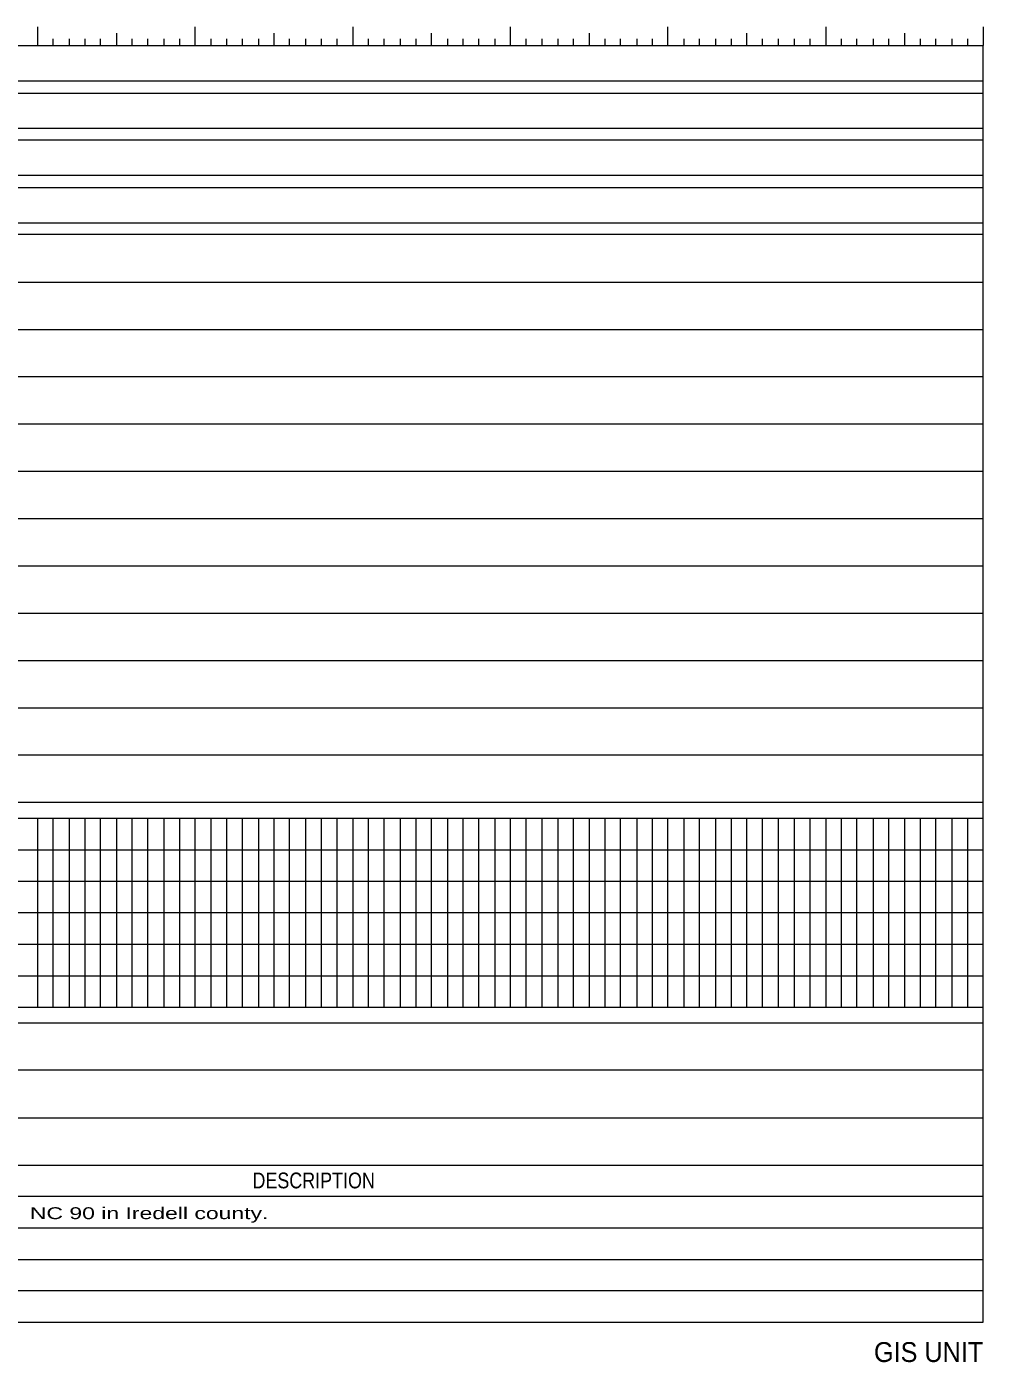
# Model space of a CAD drawing. Extents: x 1.19 to 9.78, y -7.14 to -0.59.
# Drawn here: x 7.36 to 9.784, y -7.14 to -3.756 of the extents above; entities that cross this region are included whole.
import ezdxf
from ezdxf.enums import TextEntityAlignment as Align

# ---------------------------------------------------------------- set-up
doc = ezdxf.new("R2010")
doc.units = 0
doc.header["$LTSCALE"] = 0.016
doc.layers.add('1', color=7, linetype='Continuous', lineweight=13)

msp = doc.modelspace()

# ---------------------------------------------------------------- linework, layer by layer
at = {"layer": '1'}
for p, q in [((7.387, -3.756), (7.387, -3.804)), ((7.426, -3.787), (7.426, -3.804)), ((7.467, -3.787), (7.467, -3.804)), ((7.507, -3.787), (7.507, -3.804)), ((7.546, -3.787), (7.546, -3.804)), ((7.587, -3.772), (7.587, -3.804)), ((7.626, -3.787), (7.626, -3.804)), ((7.666, -3.787), (7.666, -3.804)), ((7.707, -3.787), (7.707, -3.804)), ((7.747, -3.787), (7.747, -3.804)), ((7.786, -3.756), (7.786, -3.804)), ((7.826, -3.787), (7.826, -3.804)), ((7.866, -3.787), (7.866, -3.804)), ((7.906, -3.787), (7.906, -3.804)), ((7.947, -3.787), (7.947, -3.804)), ((7.986, -3.772), (7.986, -3.804)), ((8.025, -3.787), (8.025, -3.804)), ((8.066, -3.787), (8.066, -3.804)), ((8.106, -3.787), (8.106, -3.804)), ((8.146, -3.787), (8.146, -3.804)), ((8.186, -3.756), (8.186, -3.804)), ((8.225, -3.787), (8.225, -3.804)), ((8.265, -3.787), (8.265, -3.804)), ((8.306, -3.787), (8.306, -3.804)), ((8.346, -3.787), (8.346, -3.804)), ((8.385, -3.772), (8.385, -3.804)), ((8.426, -3.787), (8.426, -3.804)), ((8.465, -3.787), (8.465, -3.804)), ((8.505, -3.787), (8.505, -3.804)), ((8.546, -3.787), (8.546, -3.804)), ((8.585, -3.756), (8.585, -3.804)), ((8.625, -3.787), (8.625, -3.804)), ((8.665, -3.787), (8.665, -3.804)), ((8.706, -3.787), (8.706, -3.804)), ((8.745, -3.787), (8.745, -3.804)), ((8.785, -3.772), (8.785, -3.804)), ((8.825, -3.787), (8.825, -3.804)), ((8.864, -3.787), (8.864, -3.804)), ((8.906, -3.787), (8.906, -3.804)), ((8.945, -3.787), (8.945, -3.804)), ((8.984, -3.756), (8.984, -3.804)), ((9.025, -3.787), (9.025, -3.804)), ((9.064, -3.787), (9.064, -3.804)), ((9.105, -3.787), (9.105, -3.804)), ((9.145, -3.787), (9.145, -3.804)), ((9.184, -3.772), (9.184, -3.804)), ((9.224, -3.787), (9.224, -3.804)), ((9.264, -3.787), (9.264, -3.804)), ((9.305, -3.787), (9.305, -3.804)), ((9.344, -3.787), (9.344, -3.804)), ((9.385, -3.756), (9.385, -3.804)), ((9.424, -3.787), (9.424, -3.804)), ((9.463, -3.787), (9.463, -3.804)), ((9.505, -3.787), (9.505, -3.804)), ((9.544, -3.787), (9.544, -3.804)), ((9.584, -3.772), (9.584, -3.804)), ((9.624, -3.787), (9.624, -3.804)), ((9.663, -3.787), (9.663, -3.804)), ((9.704, -3.787), (9.704, -3.804)), ((9.744, -3.787), (9.744, -3.804)), ((9.784, -3.756), (9.784, -3.804)), ((1.186, -3.804), (9.784, -3.804)), ((9.784, -7.038), (9.784, -3.804)), ((1.186, -3.924), (9.784, -3.924)), ((1.794, -3.893), (9.784, -3.893)), ((1.794, -4.013), (9.784, -4.013)), ((1.186, -4.043), (9.784, -4.043)), ((1.794, -4.132), (9.784, -4.132)), ((1.577, -4.163), (9.784, -4.163)), ((1.794, -4.253), (9.784, -4.253)), ((1.186, -4.282), (9.784, -4.282)), ((1.577, -4.403), (9.784, -4.403)), ((1.577, -4.523), (9.784, -4.523)), ((1.577, -4.762), (9.784, -4.762)), ((1.577, -4.882), (9.784, -4.882)), ((1.186, -5.002), (9.784, -5.002)), ((1.186, -5.122), (9.784, -5.122)), ((1.186, -5.242), (9.784, -5.242)), ((1.577, -5.362), (9.784, -5.362)), ((1.186, -5.482), (9.784, -5.482)), ((1.186, -5.601), (9.784, -5.601)), ((1.186, -5.721), (9.784, -5.721)), ((1.794, -5.761), (9.784, -5.761)), ((7.387, -5.761), (7.387, -6.24)), ((7.426, -5.761), (7.426, -6.24)), ((7.467, -5.761), (7.467, -6.24)), ((7.507, -5.761), (7.507, -6.24)), ((7.546, -5.761), (7.546, -6.24)), ((7.587, -5.761), (7.587, -6.24)), ((7.626, -5.761), (7.626, -6.24)), ((7.666, -5.761), (7.666, -6.24)), ((7.707, -5.761), (7.707, -6.24)), ((7.747, -5.761), (7.747, -6.24)), ((7.786, -5.761), (7.786, -6.24)), ((7.826, -5.761), (7.826, -6.24)), ((7.866, -5.761), (7.866, -6.24)), ((7.906, -5.761), (7.906, -6.24)), ((7.947, -5.761), (7.947, -6.24)), ((7.986, -5.761), (7.986, -6.24)), ((8.025, -5.761), (8.025, -6.24)), ((8.066, -5.761), (8.066, -6.24)), ((8.106, -5.761), (8.106, -6.24)), ((8.146, -5.761), (8.146, -6.24)), ((8.186, -5.761), (8.186, -6.24)), ((8.225, -5.761), (8.225, -6.24)), ((8.265, -5.761), (8.265, -6.24)), ((8.306, -5.761), (8.306, -6.24)), ((8.346, -5.761), (8.346, -6.24)), ((8.385, -5.761), (8.385, -6.24)), ((8.426, -5.761), (8.426, -6.24)), ((8.465, -5.761), (8.465, -6.24)), ((8.505, -5.761), (8.505, -6.24)), ((8.546, -5.761), (8.546, -6.24)), ((8.585, -5.761), (8.585, -6.24)), ((8.625, -5.761), (8.625, -6.24)), ((8.665, -5.761), (8.665, -6.24)), ((8.706, -5.761), (8.706, -6.24)), ((8.745, -5.761), (8.745, -6.24)), ((8.785, -5.761), (8.785, -6.24)), ((8.825, -5.761), (8.825, -6.24)), ((8.864, -5.761), (8.864, -6.24)), ((8.906, -5.761), (8.906, -6.24)), ((8.945, -5.761), (8.945, -6.24)), ((8.984, -5.761), (8.984, -6.24)), ((9.025, -5.761), (9.025, -6.24)), ((9.064, -5.761), (9.064, -6.24)), ((9.105, -5.761), (9.105, -6.24)), ((9.145, -5.761), (9.145, -6.24)), ((9.184, -5.761), (9.184, -6.24)), ((9.224, -5.761), (9.224, -6.24)), ((9.264, -5.761), (9.264, -6.24)), ((9.305, -5.761), (9.305, -6.24)), ((9.344, -5.761), (9.344, -6.24)), ((9.385, -5.761), (9.385, -6.24)), ((9.424, -5.761), (9.424, -6.24)), ((9.463, -5.761), (9.463, -6.24)), ((9.505, -5.761), (9.505, -6.24)), ((9.544, -5.761), (9.544, -6.24)), ((9.584, -5.761), (9.584, -6.24)), ((9.624, -5.761), (9.624, -6.24)), ((9.663, -5.761), (9.663, -6.24)), ((9.704, -5.761), (9.704, -6.24)), ((9.744, -5.761), (9.744, -6.24)), ((1.794, -5.841), (9.784, -5.841)), ((1.794, -5.921), (9.784, -5.921)), ((1.794, -6), (9.784, -6)), ((1.794, -6.08), (9.784, -6.08)), ((1.794, -6.161), (9.784, -6.161)), ((1.794, -6.24), (9.784, -6.24)), ((1.794, -6.399), (9.784, -6.399)), ((1.794, -6.52), (9.784, -6.52)), ((1.186, -6.64), (9.784, -6.64)), ((5.07, -6.719), (9.784, -6.719)), ((5.07, -6.799), (9.784, -6.799)), ((5.07, -6.879), (9.784, -6.879)), ((6.391, -6.958), (9.784, -6.958)), ((1.186, -7.038), (9.784, -7.038))]:
    msp.add_line(p, q, dxfattribs=at)
for points in [[(1.186, -4.642), (1.577, -4.642), (9.784, -4.642)], [(1.186, -6.28), (2.657, -6.28), (9.784, -6.28)]]:
    msp.add_lwpolyline(points, dxfattribs=at)

# ---------------------------------------------------------------- texts
for s, height, width, p in [('DESCRIPTION', 0.03994, 0.85, (8.087, -6.699)), ('NC 90 in Iredell county.', 0.03, 1.45, (7.67, -6.777))]:
    msp.add_text(s, height=height, dxfattribs=dict(at, width=width)).set_placement(p, align=Align.CENTER)
at = {"layer": '1', "width": 0.95}
msp.add_text('GIS UNIT', height=0.05033, dxfattribs=at).set_placement((9.784, -7.139), align=Align.RIGHT)

doc.saveas('drawing.dxf')
